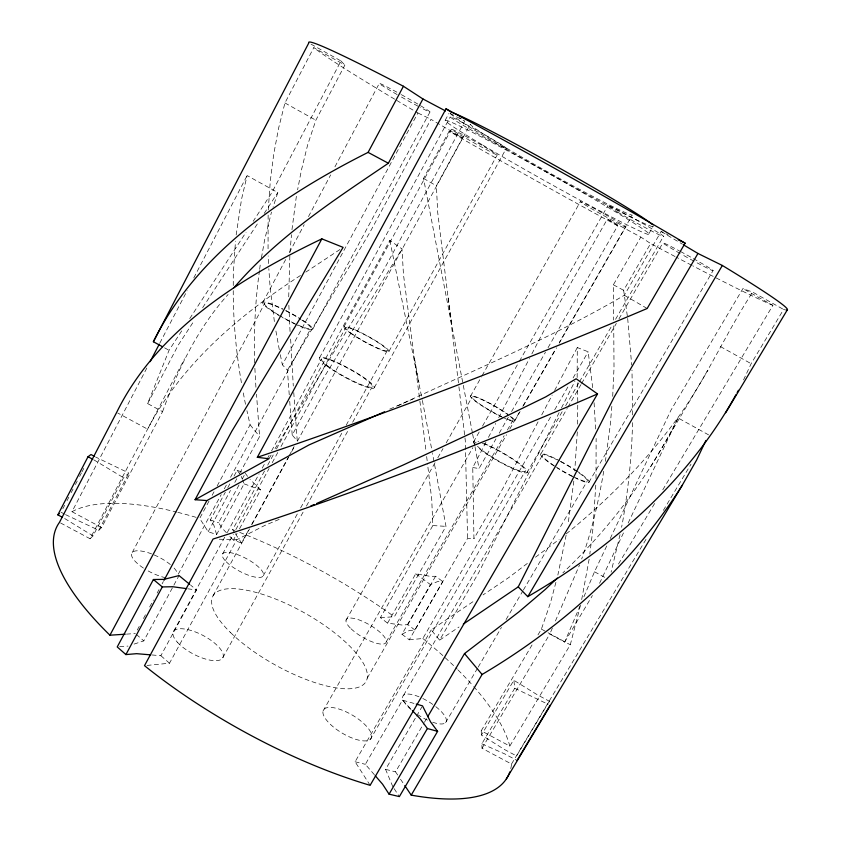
<?xml version="1.0" encoding="UTF-8"?>
<svg xmlns="http://www.w3.org/2000/svg" width="841" height="841" viewBox="0 0 841 841"><rect width="100%" height="100%" fill="white"/><g stroke="black" fill="none" stroke-linecap="round" stroke-linejoin="round"><path stroke-width="0.63" stroke-dasharray="4.21 3.15" d="M233.241 290.639C233.262 322.029 236.247 353.441 241.714 384.348M233.262 285.53L233.293 274.05L235.48 241.209M531.88 353.861L545.147 328.337L607.381 219.049L640.81 237.078L613.362 284.805L613.562 320.043M288.726 296.841L289.914 253.709M592.695 387.659L588.174 351.79L577.294 347.554L577.157 377.725M577.473 424.148L577.756 404.626M268.132 215.096L268.058 250.828M268.258 209.977L270.318 180.689L273.724 154.229L278.581 128.252L284.941 102.959L313.767 47.643L344.863 65.093L315.859 120.221L307.711 144.663L301.425 170.061L297.609 189.803M632.506 422.634C631.875 456.474 628.143 490.208 622.351 523.533L621.573 527.254M632.695 414.907L631.98 370.082M595.775 485.131L593 528.116L589.825 554.061M596.006 478.613L596.132 438.455M612.711 396.321L614.014 367.612L613.73 325.141M289.977 252.395L291.48 234.681M577.315 431.906L574.76 470.939M611.849 406.35L610.251 425.136L605.394 461.32M573.814 481.052L568.106 523.964M291.964 229.677L296.41 195.974M236.163 234.965L241.525 199.264L247.117 175.559L277.814 192.568L273.052 207.201M259.501 270.55C255.138 301.204 253.814 332.227 254.644 363.165M259.659 269.309L260.289 264.326M603.733 471.254C598.603 500.973 592.032 530.587 581.678 558.96M589.131 559.233L581.594 600.085M566.109 535.254L557.856 575.055M261.435 257.851L264.663 239.748L271.475 212.079M620.017 534.676L611.092 572.174M580.49 605.131L570.293 644.774L509.814 746.093L481.241 730.787L532.038 644.952M555.912 582.34L550.413 602.997L541.394 629.131L537.388 635.912M65.545 514.639L98.786 530.282L101.614 527.559L162.565 411.659L147.638 403.575L169.062 350.287L181.898 330.608M162.565 411.659C177.966 369.399 197.677 328.148 228.09 294.497M552.369 628.09L549.804 634.04L564.679 642.093L579.848 606.34M583.896 596.805L594.513 571.785L607.423 544.484M555.438 620.963L579.502 565.068M743.539 379.922L751.139 363.701L783.591 309.477A274.177 9.945 29.2 0 0 785.673 309.982M610.23 538.545L670.855 410.366L742.929 288.558L752.663 292.1L783.591 309.477M599.58 583.286L624.789 530.135M628.153 523.049L678.014 417.924L708.553 434.85M559.118 412.605L478.76 572.553L439.622 640.138L431.181 629.92L475.48 600.011M561.473 407.938L574.96 381.089M62.823 508.752L64.62 505.294M67.017 500.679L68.815 497.22M71.212 492.605L73.009 489.147M75.406 484.532L77.204 481.073M79.601 476.458L81.398 472.989M81.998 471.843L83.795 468.374M401.966 634.219L409.336 630.508L414.928 630.035L442.797 581.562L437.373 581.667L430.434 584.6L401.966 634.219L409.252 639.822L467.564 538.387L473.946 538.66L472.758 467.564L486.035 442.04M488.442 437.394L495.685 423.475M498.702 417.672L529.462 358.508M101.614 527.559L71.99 511.696L147.732 366.308M159.853 343.044L187.123 290.713M193.787 277.919L247.117 175.559M147.638 403.575L178.345 344.936L194.082 320.82M566.182 533.888C607.791 500.416 645.425 461.93 677.037 418.839C706.114 378.965 725.73 333.362 752.663 292.1M60.584 522.976L90.05 538.734L184.589 358.75M311.044 44.153L340.994 60.973L271.727 192.852L253.194 221.278M90.05 538.734L93.015 535.875L123.553 477.751L128.883 473.062L95.548 456.989M98.786 530.282L128.883 473.062M678.014 417.924C649.42 475.995 609.651 528.201 562.902 572.826M538.051 421.856L503.097 488.043L473.946 538.66M541.73 414.897L552.148 395.154M554.597 390.508L577.294 347.554M262.96 302.266L286.339 258.271M289.42 252.479L304.19 224.694M308.489 216.589L330.65 174.907M334.949 166.802L379.259 83.448M132.237 552.484L264.768 303.254M137.241 630.077L139.732 625.452M143.464 618.513L145.945 613.888M149.677 606.95L153.409 600.011M157.141 593.073L159.012 589.604M162.124 583.822L163.364 581.509M209.02 501.089L199.685 518.424L208.169 531.712L216.61 534.55L244.079 483.848L242.713 480.232M212.132 495.307L214.003 491.838M217.115 486.056L250.092 424.789L246.928 410.702M289.241 394.807L287.422 370.156L282.366 364.805L417.924 112.978A274.177 9.945 29.2 0 1 395.701 99.806M178.292 574.151L221.215 494.582M224.326 488.81L227.438 483.049M230.55 477.278L310.781 328.526M134.076 644.09L143.8 640.874L179.028 575.58M312.579 329.504L430.003 111.937M216.61 534.55L213.898 525.352L210.366 519.938L225.314 492.237M227.806 487.622L230.297 483.007M234.04 476.08L237.151 470.308L244.153 472.894M208.169 531.712L230.476 490.429M234.807 482.398L237.288 477.814M239.769 473.231L259.585 436.542L256.516 394.25M458.461 382.886L437.688 212.3L436.395 185.808L462.582 137.808L430.981 119.338L369.84 232.494L287.422 370.156M226.45 532.784L222.15 528.159L218.576 522.745L239.096 484.826M242.208 479.076L244.689 474.482M445.12 120.421L448.831 113.577M319.58 357.73L450.25 116.878M173.582 631.412L224.778 537.105M227.28 532.5L259.123 473.84M262.245 468.09L265.367 462.34M267.869 457.735L269.109 455.433M271.611 450.839L321.567 358.823M151.927 654.96L160.862 655.707L196.542 589.993L190.707 585.189M234.702 532.752L232.642 529.683L264.579 470.907M267.701 465.147L273.966 453.625M276.468 449.01L389.814 240.421L401.977 248.915L403.491 274.765L419.733 399.885M472.411 432.81L423.528 178.387L449.157 131.217L462.582 137.808M344.032 326.75L451.407 129.199M222.644 553.883L233.314 534.256M235.827 529.641L269.088 468.469M272.232 462.697L277.877 452.3M281.02 446.529L345.672 327.643M248.452 530.345L241.567 542.96L233.314 540.185L237.046 533.32M239.538 528.758L260.678 489.904L249.998 479.307M293.761 392.547L297.251 440.894L292.205 435.039L319.979 384.032L401.977 248.915M146.996 665.42L169.504 663.223L236.742 539.764L265.083 525.299L281.451 518.434M251.575 524.616L288.484 456.947M289.115 455.801L294.119 446.634M213.078 595.733L249.556 528.863M252.079 524.248L288.558 457.378M291.701 451.606L294.213 447.002M297.367 441.231L470.329 124.174A93.183 3.921 29.2 0 0 545.388 170.555A93.183 3.921 29.2 0 0 632.211 215.128L559.286 342.55M263.296 575.717L298.103 512.526M300.626 507.932L341.761 433.262M346.187 425.22L387.312 350.539M388.941 351.433L497.231 154.912A26.271 0.852 29.3 0 0 463.528 135.138A26.271 0.852 29.3 0 0 462.214 136.084A26.271 0.852 29.3 0 0 497.231 154.912M222.854 657.651L303.906 510.645M306.439 506.061L348.227 430.256M352.663 422.224L372.29 386.618M374.277 387.701L506.314 148.363A32.158 1.272 29.3 0 0 465.273 123.995A32.158 1.272 29.3 0 0 463.296 125.414A32.158 1.272 29.3 0 0 506.314 148.363M470.466 396.258L481.388 376.905M482.03 375.769L580.406 201.588M346.072 620.164L435.239 462.34M437.825 457.767L442.997 448.61M446.224 442.892L472.074 397.152M473.462 442.051L479.927 430.676M482.513 426.124L518.729 362.429M519.37 361.294L607.969 205.467M323.039 711.002L472.831 447.685M414.928 630.035L407.822 624.621L402.198 625.052L387.554 623.139L380.405 617.651L432.831 525.572L431.748 499.649L427.722 465.472M387.554 623.139L415.738 573.751L430.108 576.327L435.554 576.264L442.797 581.562M380.405 617.651L394.366 616.747L445.993 526.361L432.505 453.415M472.758 467.564L479.034 468.5L495.959 438.876M499.218 433.178L508.332 417.22M511.591 411.522L545.431 352.263M548.038 347.701L617.693 225.766L607.381 219.049M386.282 641.757L504.148 435.733M507.396 430.035L513.262 419.796M367.212 678.182L506.545 434.713M509.804 429.026L519.57 411.953M522.829 406.266L555.375 349.383M514.871 420.679L520.085 411.564M523.344 405.867L556.595 347.775M559.202 343.212L625.704 227.017A26.113 0.841 29.1 0 0 594.524 208.652A26.113 0.841 29.1 0 0 589.078 207.275A26.113 0.841 29.1 0 0 625.704 227.017M407.822 624.621L435.554 576.264M648.958 233.598L653.541 225.63M409.252 639.822L422.844 638.487L551.433 415.507M554.713 409.809L568.495 385.924M573.089 377.956L588.174 351.79M627.323 315.932L623.644 290.292L650.608 243.522L640.81 237.078M370.124 785.315L355.091 761.767L431.181 629.92M397.698 405.867C473.735 370.145 551.77 337.819 624.316 295.275L661.131 231.475L667.985 234.807M370.408 739.292A27.753 10.334 30.8 0 0 342.634 710.34A27.753 10.334 30.8 0 0 328.905 722.861A27.753 10.334 30.8 0 0 370.408 739.292L524.984 471.601M526.908 472.758L562.377 411.365M565.657 405.688L578.797 382.949M579.46 381.814L611.638 326.108M615.58 319.286L663.528 236.3M540.984 453.751L567.191 408.421M567.843 407.286L580.952 384.621M581.604 383.485L616.337 323.428M618.955 318.886L662.855 242.965M403.638 695.181L542.708 454.781M374.371 774.729L365.351 764.322L402.492 700.143L415.012 703.717M392.81 786.661L385.577 769.357L415.927 717.194M416.589 716.059L421.867 706.997M397.677 775.013L395.543 771.828L423.79 723.407M424.442 722.282L427.07 717.783M445.625 722.64L477.509 668.248M478.172 667.123L501.425 627.46M506.072 619.533L522.682 591.202M523.344 590.067L587.113 481.294M588.868 482.345L713.094 270.56M549.32 701.236L516.563 755.964L504.579 749.552L481.43 735.055L513.851 680.306L537.262 694.75L549.32 701.236L549.688 703.286M510.76 768.632A257.777 89.093 29.2 0 0 511.517 764.038L482.03 748.28L481.83 743.801L514.766 688.243L513.851 680.306M482.03 748.28L549.804 634.04M650.661 466.839L707.996 370.145M564.679 642.093L592.421 595.544M618.503 563.996L655.412 502.151M662.792 489.777L772.868 305.367L742.929 288.558M511.517 764.038L647.149 537.441M663.349 510.382L691.008 464.158M268.91 458.755L271.632 454.277M275.039 448.674L382.718 271.748L464.747 121.125L459.543 117.708M189.74 318.581L246.066 232.211M202.67 307.659L257.777 223.264M264.211 213.393L277.814 192.568M527.328 563.428L508.973 577.41L483.039 594.913M535.486 557.215L559.139 539.438M439.622 640.138L459.007 627.008M339.943 249.514L305.861 272.074M300.426 275.512C239.548 314.86 181.624 363.974 147.606 429.162L117.782 413.047M389.74 409.125L413.267 398.865M119.632 646.74L128 646.098M126.476 634.125L135.369 633.546M219.301 539.218L236.742 539.764M432.831 525.572L445.993 526.361M187.774 588.795L196.542 589.993M355.091 761.767L365.351 764.322M385.577 769.357L395.543 771.828M210.366 519.938L218.576 522.745M244.079 483.848L260.678 489.904M481.83 743.801L504.957 754.009L517.036 760.474M514.766 688.243L548.111 704.295M417.924 112.978L430.981 119.338M450.061 113.346L463.622 120.526M613.362 284.805L623.644 290.292M61.015 512.222L64.421 514.04M64.683 518.529L93.015 535.875M93.772 459.817L123.553 477.751M541.394 629.131L546.955 632.148M548.059 632.747L570.293 644.774M164.584 347.848L169.062 350.287M594.513 571.785L607.98 579.123M284.941 102.959L315.859 120.221M720.369 346.524L751.139 363.701M423.528 178.387L436.395 185.808M624.316 295.275L647.171 308.489M661.131 231.475L682.335 244.132M415.738 573.751L430.434 584.6M136.305 634.366L143.8 640.874M160.862 655.707L169.504 663.223M402.492 700.143L411.48 709.636M340.994 60.973L344.863 65.093M229.877 536.484L233.314 540.185M250.092 424.789L259.585 436.542M245.32 473.325L247.59 476.384M237.151 470.308L240.894 475.396L242.261 479.023M235.385 533.772L241.567 542.96M400.526 779.25L404.09 784.537M394.124 788.648L399.37 796.595M245.488 404.3L242.828 390.55M389.814 240.421L422.119 399.212M279.296 349.677L275.606 329.283M280.316 354.723L282.366 364.805M422.371 400.474L432.274 452.164M472.642 434.061L474.755 445.425M474.997 446.708L479.034 468.5M414.518 358.539L418.923 382.76M274.376 321.546L270.14 287.59L268.826 268.615M448.2 297.83L451.806 323.732M419.89 401.178L426.04 451.407M426.65 456.526L427.575 464.19M458.923 386.765L465.283 440.537L467.564 538.387M627.691 318.487L631.686 365.015M594.082 402.755L595.68 429.499M290.04 331.522L288.831 304.61M290.639 339.091L293.288 386.019M289.725 401.294L292.205 435.039M268.468 263.559L268.174 255.927M254.876 368.316L255.948 387.827M481.241 730.787L481.43 735.055M577.294 382.834L577.799 402.03M71.99 511.696A257.777 89.093 29.2 0 1 176.663 512.053M177.85 512.358A257.777 89.093 29.2 0 1 198.455 518.056M232.642 529.683A257.777 89.093 29.2 0 1 234.996 530.576M239.738 532.406A257.777 89.093 29.2 0 1 394.366 616.747M422.844 638.487A257.777 89.093 29.2 0 1 457.252 669.194M458.114 670.056A257.777 89.093 29.2 0 1 472.926 685.699M473.746 686.624A257.777 89.093 29.2 0 1 509.814 746.093M772.868 305.367A274.177 9.945 29.2 0 1 714.314 276.973M713.2 276.405A274.177 9.945 29.2 0 1 692.7 265.788M691.586 265.209A274.177 9.945 29.2 0 1 676.09 257.073M675.008 256.505A274.177 9.945 29.2 0 1 650.608 243.522M617.693 225.766A274.177 9.945 29.2 0 1 449.157 131.217M394.639 99.164A274.177 9.945 29.2 0 1 313.767 47.643M401.315 94.623A29.162 1.03 29.4 0 1 428.058 110.413A29.162 1.03 29.4 0 1 420.164 107.354M418.03 106.218A29.162 1.03 29.4 0 1 400.295 96.389M397.131 94.57A29.162 1.03 29.4 0 1 379.259 83.301A29.162 1.03 29.4 0 1 400.19 94.003M302.865 320.347A28.363 3.942 28.3 0 1 297.43 325.162M296.4 324.689A28.363 3.942 28.3 0 1 282.155 317.383M281.062 316.763A28.363 3.942 28.3 0 1 262.665 302.665A28.363 3.942 28.3 0 1 282.597 308.889M285.761 310.476A28.363 3.942 28.3 0 1 300.742 318.97M511.402 416.936A25.472 3.227 29.5 0 1 504.537 418.261M503.528 417.798A25.472 3.227 29.5 0 1 474.545 400.621A25.472 3.227 29.5 0 1 478.003 397.625A25.472 3.227 29.5 0 1 507.722 414.161M435.806 706.661A25.167 8.399 31.5 0 1 446.308 721.357A25.167 8.399 31.5 0 1 431.98 721.988M427.47 720.117A25.167 8.399 31.5 0 1 418.229 714.966M411.028 709.552A25.167 8.399 31.5 0 1 403.133 695.749A25.167 8.399 31.5 0 1 419.522 697.01M422.865 698.524A25.167 8.399 31.5 0 1 432.779 704.411M510.056 416.337A23.622 2.996 29.5 0 1 505.872 418.492M501.751 416.652A23.622 2.996 29.5 0 1 474.745 400.274A23.622 2.996 29.5 0 1 481.504 399.454A23.622 2.996 29.5 0 1 509.31 415.738M165.761 577.767A25.472 8.589 26.8 0 1 145.241 569.231M143.412 568.064A25.472 8.589 26.8 0 1 131.9 552.936A25.472 8.589 26.8 0 1 151.769 553.956M154.134 554.923A25.472 8.589 26.8 0 1 170.334 564.542M174.098 568.064A25.472 8.589 26.8 0 1 177.588 574.235M482.398 443.396A28.752 4.426 29.8 0 1 520.264 464.831A28.752 4.426 29.8 0 1 512.747 468.195A28.752 4.426 29.8 0 1 477.078 445.783M475.428 443.123A28.752 4.426 29.8 0 1 476.174 442.229M484.122 443.533A31.001 4.773 29.8 0 1 522.545 466.072A31.001 4.773 29.8 0 1 515.207 469.741A31.001 4.773 29.8 0 1 477.31 446.928M474.482 444.037A31.001 4.773 29.8 0 1 478.75 441.651M301.793 320.032A26.302 3.658 28.3 0 1 308.3 328.652A26.302 3.658 28.3 0 1 280.568 316.121M278.644 314.986A26.302 3.658 28.3 0 1 264.579 303.433A26.302 3.658 28.3 0 1 282.576 309.204M285.908 310.865A26.302 3.658 28.3 0 1 300.826 319.401M576.011 470.455A28.016 3.848 30.1 0 1 589.152 481.851A28.016 3.848 30.1 0 1 575.707 478.182M572.311 476.521A28.016 3.848 30.1 0 1 557.404 468.101M554.398 466.177A28.016 3.848 30.1 0 1 540.689 453.93A28.016 3.848 30.1 0 1 559.643 460.815M560.663 461.352A28.016 3.848 30.1 0 1 574.897 469.73M579.102 472.947A25.976 3.564 30.1 0 1 573.804 476.91M572.7 476.363A25.976 3.564 30.1 0 1 555.165 466.313M554.103 465.62A25.976 3.564 30.1 0 1 542.361 455.055A25.976 3.564 30.1 0 1 557.226 459.901M560.579 461.625A25.976 3.564 30.1 0 1 577.231 471.633M680.485 251.501A28.794 1.009 29 0 1 711.907 269.614A28.794 1.009 29 0 1 696.012 262.266M693.951 261.152A28.794 1.009 29 0 1 681.157 254.077M680.127 253.488A28.794 1.009 29 0 1 662.75 242.807A28.794 1.009 29 0 1 679.423 250.933M652.753 226.671A117.172 4.941 29.2 0 1 543.843 170.681A117.172 4.941 29.2 0 1 449.451 112.442M326.192 365.467A31.191 4.836 28.7 0 0 372.868 388.363A31.191 4.836 28.7 0 0 341.551 364.605A31.191 4.836 28.7 0 0 326.192 365.467M349.688 332.605A25.629 3.269 28.8 0 0 387.848 351.811A25.629 3.269 28.8 0 0 361.84 333.025A25.629 3.269 28.8 0 0 349.688 332.605M351.096 628.805A22.938 7.085 30.1 0 0 385.304 643.333A22.938 7.085 30.1 0 0 362.05 621.1A22.938 7.085 30.1 0 0 351.096 628.805M226.25 561.799A23.075 7.159 28.1 0 0 261.782 577.01A23.075 7.159 28.1 0 0 240.705 555.901A23.075 7.159 28.1 0 0 226.25 561.799M177.335 642.209A27.921 10.481 27.8 0 0 220.805 659.649A27.921 10.481 27.8 0 0 196.205 632.285A27.921 10.481 27.8 0 0 177.335 642.209M350.886 333.057A23.769 3.028 28.8 0 0 386.292 350.886A23.769 3.028 28.8 0 0 362.208 333.478A23.769 3.028 28.8 0 0 350.886 333.057M327.685 365.972A28.93 4.489 28.7 0 0 370.976 387.228A28.93 4.489 28.7 0 0 341.993 365.204A28.93 4.489 28.7 0 0 327.685 365.972M230.56 632.6A87.685 29.866 29.2 0 0 363.102 684.847A87.685 29.866 29.2 0 0 274.828 598.729A87.685 29.866 29.2 0 0 230.56 632.6M617.862 212.226A31.958 1.251 29 0 0 663.255 236.521A31.958 1.251 29 0 0 625.988 214.287A31.958 1.251 29 0 0 617.862 212.226M483.007 145.23A117.057 4.184 29.2 0 0 648.264 234.471A117.057 4.184 29.2 0 0 510.697 152.494A117.057 4.184 29.2 0 0 483.007 145.23"/><path stroke-width="1.26" d="M705.851 440.547L696.674 459.932L682.188 485.383L506.324 778.966M463.317 624.085L518.235 586.881L614.046 397.288L697.956 253.467L722.345 265.462A274.177 9.945 29.2 0 1 786.43 310.077M153.388 341.751C196.699 253.435 282.65 195.427 368.085 152.379L403.428 86.266A274.177 9.945 29.2 0 0 308.815 42.912L153.388 341.751L162.345 346.629M62.402 517.299L57.84 514.86L88.032 456.726L90.996 454.529L94.413 456.379M150.161 361.662L159.254 344.211M125.204 634.209L109.94 635.197L321.851 238.855L343.107 247.37L231.706 431.422L195.08 499.712L206.907 500.563L309.089 444.9L384.537 411.796M189.73 584.39L179.028 575.58L163.879 579.386L153.409 579.502L117.235 646.929L125.908 654.582L136.62 653.678L150.655 654.855M163.984 580.353L206.907 500.563M233.924 287.801C277.309 237.057 333.583 200.326 388.363 163.249L422.939 98.965L403.428 86.266M125.908 654.582L162.313 586.934L172.731 586.734L186.513 588.626M257.325 457.304L446.024 108.804A274.177 9.945 29.2 0 1 685.121 243.165L647.171 308.489C519.128 362.892 389.152 412.826 257.325 457.304L268.91 458.755L195.08 499.712M518.235 586.881L527.791 596.668C611.964 547.722 688.39 480.726 735.907 394.765M737.189 392.516L738.461 390.277M597.53 393.924L370.124 785.315A257.777 89.093 29.2 0 1 144.505 665.662L213.067 539.028C343.685 497.546 471.864 448.526 597.53 393.924L576.138 378.755L545.767 396.868L475.712 431.149L403.333 464.968L316.689 503.454M427.733 716.658L464.516 653.594L518.865 611.912L545.367 589.362L557.362 578.04M416.263 704.075L422.518 705.862L430.603 721.956L437.604 731.344L399.37 796.595L389.068 794.156L427.396 728.537L420.468 719.139L412.384 710.592M404.805 785.599L411.217 795.134L482.093 674.471C561.651 627.397 632.8 564.027 682.188 485.383M527.791 596.668L722.345 265.462M517.036 760.474L550.056 705.347M725.709 412.731L787.46 309.646M57.84 514.86L59.427 513.536M321.851 238.855C240.989 277.604 157.582 329.325 116.636 412.426L59.459 522.377A257.777 89.093 29.2 0 0 109.94 635.197M310.792 505.998L314.324 504.474M427.396 728.537L437.604 731.344M678.267 239.822L685.121 243.165M422.939 98.965L445.541 110.949M368.085 152.379L388.363 163.249M88.032 456.726L92.626 459.197M683.449 244.805L697.956 253.467M446.024 108.804L451.228 112.221M153.409 579.502L162.313 586.934M375.191 775.675L382.571 784.19L389.068 794.156M464.516 653.594L482.093 674.471M509.814 771.901A257.777 89.093 29.2 0 1 411.217 795.134M452.868 112.862A117.172 4.941 29.2 0 1 555.933 166.129A117.172 4.941 29.2 0 1 652.469 224.61"/></g></svg>
